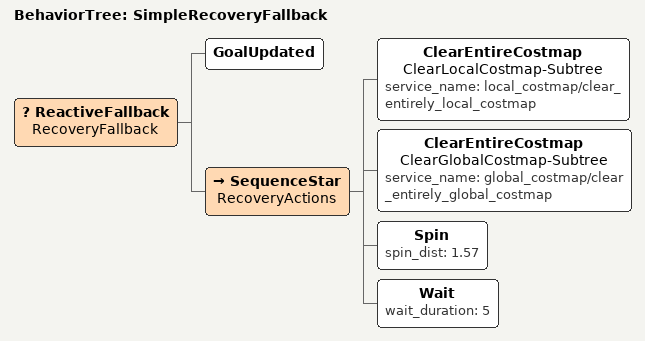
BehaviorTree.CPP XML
<root>
    <BehaviorTree ID="SimpleRecoveryFallback">
      <ReactiveFallback name="RecoveryFallback">
        <GoalUpdated/>
        <SequenceStar name="RecoveryActions">
          <ClearEntireCostmap name="ClearLocalCostmap-Subtree" service_name="local_costmap/clear_entirely_local_costmap"/>
          <ClearEntireCostmap name="ClearGlobalCostmap-Subtree" service_name="global_costmap/clear_entirely_global_costmap"/>
          <Spin spin_dist="1.57"/>
          <Wait wait_duration="5"/>
        </SequenceStar>
      </ReactiveFallback>
    </BehaviorTree>
</root>
